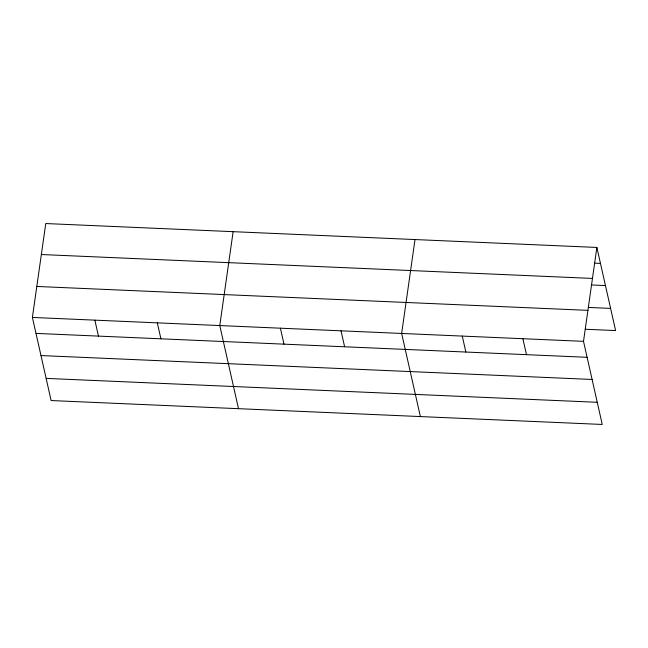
<?xml version="1.0" encoding="UTF-8"?>
<svg xmlns="http://www.w3.org/2000/svg" width="648" height="648" viewBox="0 0 648 648"><rect width="100%" height="100%" fill="white"/><g stroke="black" fill="none" stroke-linecap="round" stroke-linejoin="round"><path stroke-width="0.97" d="M596.873 247.447L583.508 341.342L602.243 424.456L51.127 400.553L32.4 317.439L45.757 223.544L596.873 247.447L615.6 330.561L585.29 329.249M233.134 231.676L219.777 325.563L238.505 408.677M415.004 239.558L401.647 333.453L420.374 416.567M594.402 263.145L600.469 263.412M41.351 254.526L592.458 278.429M591.316 284.958L605.459 285.574M588.376 307.436L610.602 308.399M36.806 286.457L587.914 310.351M32.4 317.439L583.508 341.342M35.996 333.396L587.104 357.299M40.994 355.558L592.102 379.461M46.138 378.392L597.245 402.295M522.887 338.71L526.484 354.675M462.267 336.077L465.863 352.042M341.018 330.82L344.615 346.785M280.398 328.196L283.994 344.153M157.318 322.858L160.915 338.815M94.859 320.144L98.456 336.11"/></g></svg>
